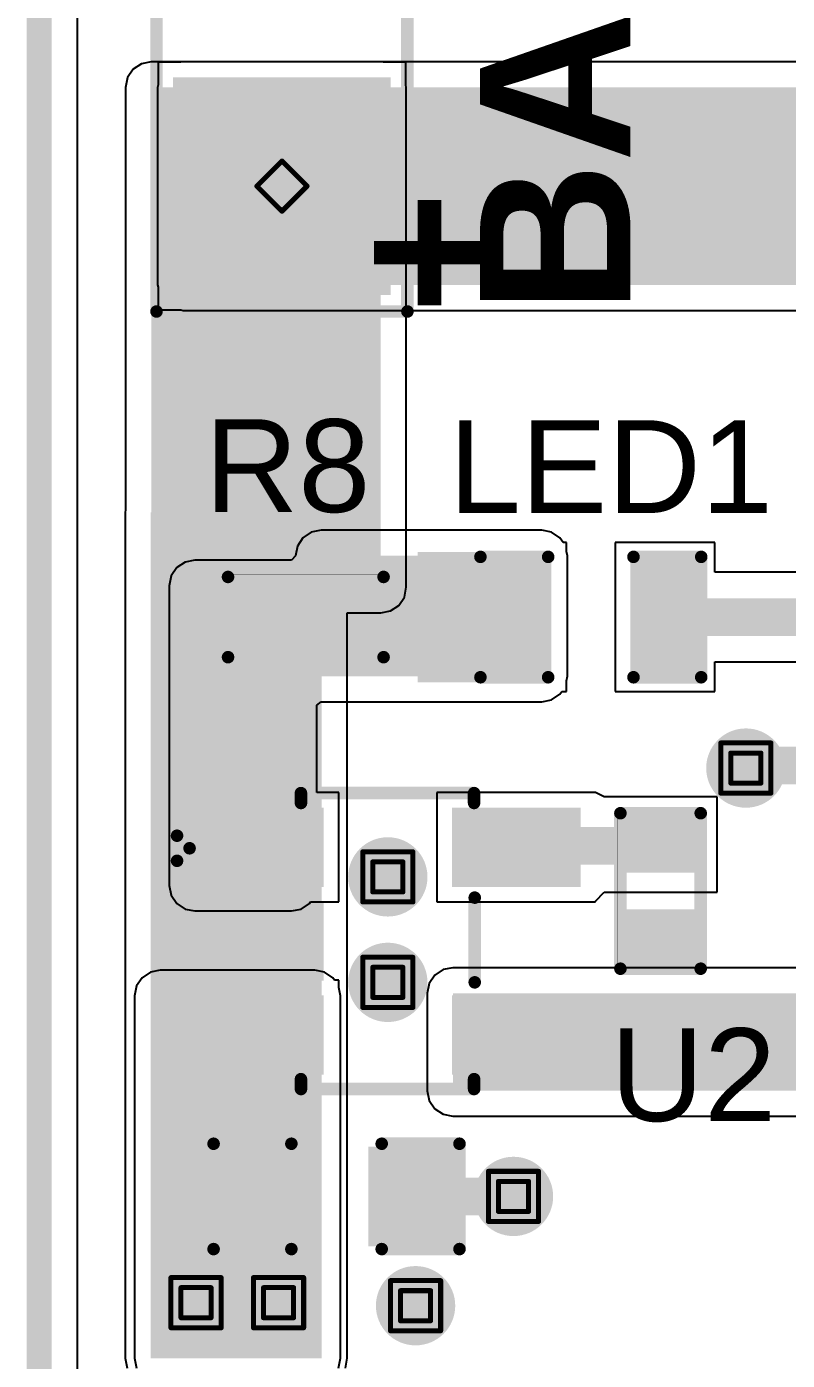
# Model space of a CAD drawing. Header units: inches. Extents: x -0.2 to 18.2, y -0.3 to 3.9.
# Drawn here: x -0.153 to 0.151, y 0.345 to 0.876 of the extents above; entities that cross this region are included whole.
import ezdxf

# ---------------------------------------------------------------- set-up
doc = ezdxf.new("R2010")
doc.units = ezdxf.units.IN
doc.header["$MEASUREMENT"] = 0
for name, color, linetype in [('Board Outline', 216, 'Continuous'), ('Bottom Layer', 5, 'Continuous'), ('Bottom Solder', 6, 'Continuous'), ('Drill Drawing', 1, 'Continuous'), ('Multi-Layer', 9, 'Continuous'), ('Pad Holes', 156, 'Continuous'), ('Top Layer', 1, 'Continuous'), ('Top Overlay', 2, 'Continuous'), ('Top Paste', 8, 'Continuous'), ('Top Solder', 216, 'Continuous'), ('Via Holes', 16, 'Continuous')]:
    doc.layers.add(name, color=color, linetype=linetype)
doc.styles.add('Arial', font='', dxfattribs={"height": 0.2})
doc.styles.add('Arial_Bold', font='', dxfattribs={"height": 0.2})
doc.styles.get('Arial').set_extended_font_data('Arial')
doc.styles.get('Arial_Bold').set_extended_font_data('Arial', bold=True)

# ---------------------------------------------------------------- blocks, each defined once
blk = doc.blocks.new('B_______P____31')
at = {"layer": 'Bottom Layer'}
blk.add_hatch(color=5, dxfattribs=at).paths.add_polyline_path([(-0.09843, 0.03937), (-0.01969, 0.03937), (-0.01969, -0.03937), (-0.09843, -0.03937)])
h = blk.add_hatch(color=5, dxfattribs=at)
edge = h.paths.add_edge_path()
edge.add_arc((0.05906, 0), 0.03937, 0, 360)
at = {"layer": 'Bottom Solder'}
blk.add_hatch(color=6, dxfattribs=at).paths.add_polyline_path([(-0.10243, 0.04337), (-0.01569, 0.04337), (-0.01569, -0.04337), (-0.10243, -0.04337)])
h = blk.add_hatch(color=6, dxfattribs=at)
edge = h.paths.add_edge_path()
edge.add_arc((0.05906, 0), 0.04337, 0, 360)
at = {"layer": 'Multi-Layer'}
blk.add_hatch(color=9, dxfattribs=at).paths.add_polyline_path([(-0.09843, 0.03937), (-0.01969, 0.03937), (-0.01969, -0.03937), (-0.09843, -0.03937)])
h = blk.add_hatch(color=9, dxfattribs=at)
edge = h.paths.add_edge_path()
edge.add_arc((0.05906, 0), 0.03937, 0, 360)
at = {"layer": 'Pad Holes'}
h = blk.add_hatch(color=7, dxfattribs=at)
edge = h.paths.add_edge_path()
edge.add_arc((-0.05906, 0), 0.02362, 0, 360)
h = blk.add_hatch(color=7, dxfattribs=at)
edge = h.paths.add_edge_path()
edge.add_arc((0.05906, 0), 0.02362, 0, 360)
at = {"layer": 'Top Layer'}
blk.add_hatch(color=1, dxfattribs=at).paths.add_polyline_path([(-0.09843, 0.03937), (-0.01969, 0.03937), (-0.01969, -0.03937), (-0.09843, -0.03937)])
h = blk.add_hatch(color=1, dxfattribs=at)
edge = h.paths.add_edge_path()
edge.add_arc((0.05906, 0), 0.03937, 0, 360)
at = {"layer": 'Top Solder'}
blk.add_hatch(color=216, dxfattribs=at).paths.add_polyline_path([(-0.10243, 0.04337), (-0.01569, 0.04337), (-0.01569, -0.04337), (-0.10243, -0.04337)])
h = blk.add_hatch(color=216, dxfattribs=at)
edge = h.paths.add_edge_path()
edge.add_arc((0.05906, 0), 0.04337, 0, 360)
at = {"layer": 'Top Overlay', "const_width": 0.005}
for points in [[(-0.10906, 0.05), (-0.10906, -0.05)], [(-0.10906, 0.05), (0.10894, 0.05)], [(0.10894, 0.05), (0.10894, -0.05)], [(-0.10906, -0.05), (0.10894, -0.05)]]:
    blk.add_lwpolyline(points, dxfattribs=at)
at = {"layer": 'Top Overlay', "const_width": 0.0025}
for points in [[(-0.11031, 0.05, 1), (-0.10781, 0.05, 1)], [(-0.11031, 0.05, 1), (-0.10781, 0.05, 1)], [(0.10769, 0.05, 1), (0.11019, 0.05, 1)], [(0.10769, 0.05, 1), (0.11019, 0.05, 1)], [(-0.11031, -0.05, 1), (-0.10781, -0.05, 1)], [(-0.11031, -0.05, 1), (-0.10781, -0.05, 1)], [(0.10769, -0.05, 1), (0.11019, -0.05, 1)], [(0.10769, -0.05, 1), (0.11019, -0.05, 1)]]:
    blk.add_lwpolyline(points, format="xyb", close=True, dxfattribs=at)
blk = doc.blocks.new('SOT_23_5_33')
at = {"layer": 'Top Layer'}
for points in [[(-0.07283, 0.04921), (-0.02953, 0.04921), (-0.02953, 0.02559), (-0.07283, 0.02559)], [(0.02953, 0.04921), (0.07283, 0.04921), (0.07283, 0.02559), (0.02953, 0.02559)], [(-0.07283, 0.01181), (-0.02953, 0.01181), (-0.02953, -0.01181), (-0.07283, -0.01181)], [(-0.07283, -0.02559), (-0.02953, -0.02559), (-0.02953, -0.04921), (-0.07283, -0.04921)], [(0.02953, -0.02559), (0.07283, -0.02559), (0.07283, -0.04921), (0.02953, -0.04921)]]:
    blk.add_hatch(color=1, dxfattribs=at).paths.add_polyline_path(points)
at = {"layer": 'Top Paste'}
for points in [[(-0.07283, 0.04921), (-0.02953, 0.04921), (-0.02953, 0.02559), (-0.07283, 0.02559)], [(0.02953, 0.04921), (0.07283, 0.04921), (0.07283, 0.02559), (0.02953, 0.02559)], [(-0.07283, 0.01181), (-0.02953, 0.01181), (-0.02953, -0.01181), (-0.07283, -0.01181)], [(-0.07283, -0.02559), (-0.02953, -0.02559), (-0.02953, -0.04921), (-0.07283, -0.04921)], [(0.02953, -0.02559), (0.07283, -0.02559), (0.07283, -0.04921), (0.02953, -0.04921)]]:
    blk.add_hatch(color=8, dxfattribs=at).paths.add_polyline_path(points)
at = {"layer": 'Top Solder'}
for points in [[(-0.07683, 0.05321), (-0.02553, 0.05321), (-0.02553, 0.02159), (-0.07683, 0.02159)], [(0.02553, 0.05321), (0.07683, 0.05321), (0.07683, 0.02159), (0.02553, 0.02159)], [(-0.07683, 0.01581), (-0.02553, 0.01581), (-0.02553, -0.01581), (-0.07683, -0.01581)], [(-0.07683, -0.02159), (-0.02553, -0.02159), (-0.02553, -0.05321), (-0.07683, -0.05321)], [(0.02553, -0.02159), (0.07683, -0.02159), (0.07683, -0.05321), (0.02553, -0.05321)]]:
    blk.add_hatch(color=216, dxfattribs=at).paths.add_polyline_path(points)
at = {"layer": 'Top Overlay', "const_width": 0.005}
for points in [[(-0.03461, 0.059), (0.03439, 0.059)], [(-0.03461, 0.05506), (-0.03461, 0.059)], [(0.03439, 0.05506), (0.03439, 0.059)], [(-0.084, 0.042), (-0.079, 0.037)], [(-0.084, 0.032), (-0.084, 0.042)], [(-0.084, 0.032), (-0.079, 0.037)], [(0.03465, -0.01646), (0.03465, 0.01732)], [(-0.03461, -0.059), (-0.03461, -0.05506)], [(0.03439, -0.059), (0.03439, -0.05506)], [(-0.03461, -0.059), (0.03439, -0.059)]]:
    blk.add_lwpolyline(points, dxfattribs=at)
at = {"layer": 'Top Overlay', "const_width": 0.0025}
for points in [[(-0.03586, 0.059, 1), (-0.03336, 0.059, 1)], [(-0.03586, 0.059, 1), (-0.03336, 0.059, 1)], [(0.03314, 0.059, 1), (0.03564, 0.059, 1)], [(0.03314, 0.059, 1), (0.03564, 0.059, 1)], [(-0.03586, 0.05506, 1), (-0.03336, 0.05506, 1)], [(0.03314, 0.05506, 1), (0.03564, 0.05506, 1)], [(-0.08525, 0.042, 1), (-0.08275, 0.042, 1)], [(-0.08525, 0.042, 1), (-0.08275, 0.042, 1)], [(-0.08025, 0.037, 1), (-0.07775, 0.037, 1)], [(-0.08025, 0.037, 1), (-0.07775, 0.037, 1)], [(-0.08525, 0.032, 1), (-0.08275, 0.032, 1)], [(-0.08525, 0.032, 1), (-0.08275, 0.032, 1)], [(0.0334, 0.01732, 1), (0.0359, 0.01732, 1)], [(0.0334, -0.01646, 1), (0.0359, -0.01646, 1)], [(-0.03586, -0.05506, 1), (-0.03336, -0.05506, 1)], [(0.03314, -0.05506, 1), (0.03564, -0.05506, 1)], [(-0.03586, -0.059, 1), (-0.03336, -0.059, 1)], [(-0.03586, -0.059, 1), (-0.03336, -0.059, 1)], [(0.03314, -0.059, 1), (0.03564, -0.059, 1)], [(0.03314, -0.059, 1), (0.03564, -0.059, 1)]]:
    blk.add_lwpolyline(points, format="xyb", close=True, dxfattribs=at)
blk = doc.blocks.new('R___0402_37')
at = {"layer": 'Top Layer'}
for points in [[(-0.0275, -0.0125), (-0.0275, 0.0125), (-0.0095, 0.0125), (-0.0095, -0.0125)], [(0.0095, -0.0125), (0.0095, 0.0125), (0.0275, 0.0125), (0.0275, -0.0125)]]:
    blk.add_hatch(color=1, dxfattribs=at).paths.add_polyline_path(points)
at = {"layer": 'Top Paste'}
for points in [[(-0.0275, -0.0125), (-0.0275, 0.0125), (-0.0095, 0.0125), (-0.0095, -0.0125)], [(0.0095, -0.0125), (0.0095, 0.0125), (0.0275, 0.0125), (0.0275, -0.0125)]]:
    blk.add_hatch(color=8, dxfattribs=at).paths.add_polyline_path(points)
at = {"layer": 'Top Solder'}
for points in [[(-0.02967, -0.01467), (-0.02967, 0.01467), (-0.00733, 0.01467), (-0.00733, -0.01467)], [(0.00733, -0.01467), (0.00733, 0.01467), (0.02967, 0.01467), (0.02967, -0.01467)]]:
    blk.add_hatch(color=216, dxfattribs=at).paths.add_polyline_path(points)
at = {"layer": 'Top Overlay'}
for points, const_width in [([(0.031, 0.016), (-0.031, 0.016)], 0.005), ([(-0.031, 0.016), (-0.031, -0.016)], 0.005), ([(0.031, 0.016), (0.031, -0.016)], 0.005), ([(0.031, -0.016), (-0.031, -0.016)], 0.005), ([(0.032, -0.017), (-0.032, -0.017)], 0.000127)]:
    blk.add_lwpolyline(points, dxfattribs=dict(at, const_width=const_width))
for points, const_width in [([(-0.03225, 0.016, 1), (-0.02975, 0.016, 1)], 0.0025), ([(-0.03225, 0.016, 1), (-0.02975, 0.016, 1)], 0.0025), ([(0.02975, 0.016, 1), (0.03225, 0.016, 1)], 0.0025), ([(0.02975, 0.016, 1), (0.03225, 0.016, 1)], 0.0025), ([(-0.03225, -0.016, 1), (-0.02975, -0.016, 1)], 0.0025), ([(-0.03225, -0.016, 1), (-0.02975, -0.016, 1)], 0.0025), ([(0.02975, -0.016, 1), (0.03225, -0.016, 1)], 0.0025), ([(0.02975, -0.016, 1), (0.03225, -0.016, 1)], 0.0025), ([(-0.03203, -0.017, 1), (-0.03197, -0.017, 1)], 0.0000635), ([(0.03197, -0.017, 1), (0.03203, -0.017, 1)], 0.0000635)]:
    blk.add_lwpolyline(points, format="xyb", close=True, dxfattribs=dict(at, const_width=const_width))
blk = doc.blocks.new('R___0402_38')
at = {"layer": 'Top Layer'}
for points in [[(-0.0275, -0.0125), (-0.0275, 0.0125), (-0.0095, 0.0125), (-0.0095, -0.0125)], [(0.0095, -0.0125), (0.0095, 0.0125), (0.0275, 0.0125), (0.0275, -0.0125)]]:
    blk.add_hatch(color=1, dxfattribs=at).paths.add_polyline_path(points)
at = {"layer": 'Top Paste'}
for points in [[(-0.0275, -0.0125), (-0.0275, 0.0125), (-0.0095, 0.0125), (-0.0095, -0.0125)], [(0.0095, -0.0125), (0.0095, 0.0125), (0.0275, 0.0125), (0.0275, -0.0125)]]:
    blk.add_hatch(color=8, dxfattribs=at).paths.add_polyline_path(points)
at = {"layer": 'Top Solder'}
for points in [[(-0.02967, -0.01467), (-0.02967, 0.01467), (-0.00733, 0.01467), (-0.00733, -0.01467)], [(0.00733, -0.01467), (0.00733, 0.01467), (0.02967, 0.01467), (0.02967, -0.01467)]]:
    blk.add_hatch(color=216, dxfattribs=at).paths.add_polyline_path(points)
at = {"layer": 'Top Overlay'}
for points, const_width in [([(0.031, 0.016), (-0.031, 0.016)], 0.005), ([(-0.031, -0.016), (-0.031, 0.016)], 0.005), ([(0.031, -0.016), (0.031, 0.016)], 0.005), ([(0.031, -0.016), (-0.031, -0.016)], 0.005), ([(0.032, -0.017), (-0.032, -0.017)], 0.000127)]:
    blk.add_lwpolyline(points, dxfattribs=dict(at, const_width=const_width))
for points, const_width in [([(-0.03225, 0.016, 1), (-0.02975, 0.016, 1)], 0.0025), ([(-0.03225, 0.016, 1), (-0.02975, 0.016, 1)], 0.0025), ([(0.02975, 0.016, 1), (0.03225, 0.016, 1)], 0.0025), ([(0.02975, 0.016, 1), (0.03225, 0.016, 1)], 0.0025), ([(-0.03225, -0.016, 1), (-0.02975, -0.016, 1)], 0.0025), ([(-0.03225, -0.016, 1), (-0.02975, -0.016, 1)], 0.0025), ([(0.02975, -0.016, 1), (0.03225, -0.016, 1)], 0.0025), ([(0.02975, -0.016, 1), (0.03225, -0.016, 1)], 0.0025), ([(-0.03203, -0.017, 1), (-0.03197, -0.017, 1)], 0.0000635), ([(0.03197, -0.017, 1), (0.03203, -0.017, 1)], 0.0000635)]:
    blk.add_lwpolyline(points, format="xyb", close=True, dxfattribs=dict(at, const_width=const_width))
blk = doc.blocks.new('LED_0603_47')
at = {"layer": 'Top Layer'}
for points in [[(-0.03937, 0.01969), (-0.01969, 0.01969), (-0.01969, -0.01969), (-0.03937, -0.01969)], [(0.01969, 0.01969), (0.03937, 0.01969), (0.03937, -0.01969), (0.01969, -0.01969)]]:
    blk.add_hatch(color=1, dxfattribs=at).paths.add_polyline_path(points)
at = {"layer": 'Top Overlay'}
blk.add_hatch(color=2, dxfattribs=at).paths.add_polyline_path([(0.044, -0.026), (0.069, -0.026), (0.069, 0.026), (0.044, 0.026)])
at = {"layer": 'Top Paste'}
for points in [[(-0.03937, 0.01969), (-0.01969, 0.01969), (-0.01969, -0.01969), (-0.03937, -0.01969)], [(0.01969, 0.01969), (0.03937, 0.01969), (0.03937, -0.01969), (0.01969, -0.01969)]]:
    blk.add_hatch(color=8, dxfattribs=at).paths.add_polyline_path(points)
at = {"layer": 'Top Solder'}
for points in [[(-0.04337, 0.02369), (-0.01569, 0.02369), (-0.01569, -0.02369), (-0.04337, -0.02369)], [(0.01569, 0.02369), (0.04337, 0.02369), (0.04337, -0.02369), (0.01569, -0.02369)]]:
    blk.add_hatch(color=216, dxfattribs=at).paths.add_polyline_path(points)
at = {"layer": 'Top Overlay', "const_width": 0.005}
for points in [[(-0.044, 0.024), (-0.044, -0.024)], [(-0.017, 0.024), (-0.044, 0.024)], [(0.044, 0.024), (0.017, 0.024)], [(0.044, 0.024), (0.044, -0.024)], [(-0.017, -0.024), (-0.044, -0.024)], [(0.044, -0.024), (0.017, -0.024)]]:
    blk.add_lwpolyline(points, dxfattribs=at)
at = {"layer": 'Top Overlay', "const_width": 0.0025}
for points in [[(-0.04525, 0.024, 1), (-0.04275, 0.024, 1)], [(-0.04525, 0.024, 1), (-0.04275, 0.024, 1)], [(-0.01825, 0.024, 1), (-0.01575, 0.024, 1)], [(0.01575, 0.024, 1), (0.01825, 0.024, 1)], [(0.04275, 0.024, 1), (0.04525, 0.024, 1)], [(0.04275, 0.024, 1), (0.04525, 0.024, 1)], [(-0.04525, -0.024, 1), (-0.04275, -0.024, 1)], [(-0.04525, -0.024, 1), (-0.04275, -0.024, 1)], [(-0.01825, -0.024, 1), (-0.01575, -0.024, 1)], [(0.01575, -0.024, 1), (0.01825, -0.024, 1)], [(0.04275, -0.024, 1), (0.04525, -0.024, 1)], [(0.04275, -0.024, 1), (0.04525, -0.024, 1)]]:
    blk.add_lwpolyline(points, format="xyb", close=True, dxfattribs=at)
blk = doc.blocks.new('C___0603_56')
at = {"layer": 'Top Layer'}
for points in [[(-0.015, 0.0175), (-0.015, -0.0175), (-0.045, -0.0175), (-0.045, 0.0175)], [(0.045, 0.0175), (0.045, -0.0175), (0.015, -0.0175), (0.015, 0.0175)]]:
    blk.add_hatch(color=1, dxfattribs=at).paths.add_polyline_path(points)
at = {"layer": 'Top Paste'}
for points in [[(-0.015, 0.0175), (-0.015, -0.0175), (-0.045, -0.0175), (-0.045, 0.0175)], [(0.045, 0.0175), (0.045, -0.0175), (0.015, -0.0175), (0.015, 0.0175)]]:
    blk.add_hatch(color=8, dxfattribs=at).paths.add_polyline_path(points)
at = {"layer": 'Top Solder'}
for points in [[(-0.01264, 0.01986), (-0.01264, -0.01986), (-0.04736, -0.01986), (-0.04736, 0.01986)], [(0.04736, 0.01986), (0.04736, -0.01986), (0.01264, -0.01986), (0.01264, 0.01986)]]:
    blk.add_hatch(color=216, dxfattribs=at).paths.add_polyline_path(points)
at = {"layer": 'Top Overlay', "const_width": 0.005}
for points in [[(-0.018, 0.021), (-0.049, 0.021)], [(-0.049, 0.021), (-0.049, -0.021)], [(0.049, 0.021), (0.018, 0.021)], [(0.049, 0.021), (0.049, -0.021)], [(-0.018, -0.021), (-0.049, -0.021)], [(0.049, -0.021), (0.018, -0.021)]]:
    blk.add_lwpolyline(points, dxfattribs=at)
at = {"layer": 'Top Overlay', "const_width": 0.0025}
for points in [[(-0.05025, 0.021, 1), (-0.04775, 0.021, 1)], [(-0.05025, 0.021, 1), (-0.04775, 0.021, 1)], [(-0.01925, 0.021, 1), (-0.01675, 0.021, 1)], [(0.01675, 0.021, 1), (0.01925, 0.021, 1)], [(0.04775, 0.021, 1), (0.05025, 0.021, 1)], [(0.04775, 0.021, 1), (0.05025, 0.021, 1)], [(-0.05025, -0.021, 1), (-0.04775, -0.021, 1)], [(-0.05025, -0.021, 1), (-0.04775, -0.021, 1)], [(-0.01925, -0.021, 1), (-0.01675, -0.021, 1)], [(0.01675, -0.021, 1), (0.01925, -0.021, 1)], [(0.04775, -0.021, 1), (0.05025, -0.021, 1)], [(0.04775, -0.021, 1), (0.05025, -0.021, 1)]]:
    blk.add_lwpolyline(points, format="xyb", close=True, dxfattribs=at)

msp = doc.modelspace()

# ---------------------------------------------------------------- hatches: boundary and pattern name
at = {"layer": 'Bottom Layer'}
for points in [[(-0.103, 0.65296), (-0.01152, 0.65296), (-0.01152, 0.85229), (-0.103, 0.85229)], [(-0.10316, 0.34553), (-0.03504, 0.34553), (-0.03504, 0.68288), (-0.10316, 0.68288)]]:
    msp.add_hatch(color=5, dxfattribs=at).paths.add_polyline_path(points)
h = msp.add_hatch(color=5, dxfattribs=at)
edge = h.paths.add_edge_path()
edge.add_arc((0.134, 0.58088), 0.01181, 0, 360)
h = msp.add_hatch(color=5, dxfattribs=at)
edge = h.paths.add_edge_path()
edge.add_arc((-0.0087, 0.53749), 0.01181, 0, 360)
h = msp.add_hatch(color=5, dxfattribs=at)
edge = h.paths.add_edge_path()
edge.add_arc((-0.0087, 0.49544), 0.01181, 0, 360)
h = msp.add_hatch(color=5, dxfattribs=at)
edge = h.paths.add_edge_path()
edge.add_arc((0.04139, 0.41009), 0.01181, 0, 360)
h = msp.add_hatch(color=5, dxfattribs=at)
edge = h.paths.add_edge_path()
edge.add_arc((-0.08514, 0.36771), 0.01181, 0, 360)
h = msp.add_hatch(color=5, dxfattribs=at)
edge = h.paths.add_edge_path()
edge.add_arc((-0.05224, 0.36771), 0.01181, 0, 360)
h = msp.add_hatch(color=5, dxfattribs=at)
edge = h.paths.add_edge_path()
edge.add_arc((0.00236, 0.36651), 0.01181, 0, 360)
at = {"layer": 'Bottom Solder'}
h = msp.add_hatch(color=6, dxfattribs=at)
edge = h.paths.add_edge_path()
edge.add_arc((0.134, 0.58088), 0.01581, 0, 360)
h = msp.add_hatch(color=6, dxfattribs=at)
edge = h.paths.add_edge_path()
edge.add_arc((-0.0087, 0.53749), 0.01581, 0, 360)
h = msp.add_hatch(color=6, dxfattribs=at)
edge = h.paths.add_edge_path()
edge.add_arc((-0.0087, 0.49544), 0.01581, 0, 360)
h = msp.add_hatch(color=6, dxfattribs=at)
edge = h.paths.add_edge_path()
edge.add_arc((0.04139, 0.41009), 0.01581, 0, 360)
h = msp.add_hatch(color=6, dxfattribs=at)
edge = h.paths.add_edge_path()
edge.add_arc((-0.08514, 0.36771), 0.01581, 0, 360)
h = msp.add_hatch(color=6, dxfattribs=at)
edge = h.paths.add_edge_path()
edge.add_arc((-0.05224, 0.36771), 0.01581, 0, 360)
h = msp.add_hatch(color=6, dxfattribs=at)
edge = h.paths.add_edge_path()
edge.add_arc((0.00236, 0.36651), 0.01581, 0, 360)
at = {"layer": 'Top Layer'}
for points in [[(-0.09026, 0.77355), (0.33582, 0.77355), (0.33582, 0.85229), (-0.09026, 0.85229)], [(-0.03531, 0.61751), (0.05269, 0.61751), (0.05269, 0.66551), (-0.03531, 0.66551)], [(-0.08561, 0.53409), (-0.04714, 0.53409), (-0.04714, 0.65359), (-0.08561, 0.65359)], [(-0.09943, 0.34553), (-0.03779, 0.34553), (-0.03779, 0.49009), (-0.09943, 0.49009)], [(0.01721, 0.45224), (0.30668, 0.45224), (0.30668, 0.49109), (0.01721, 0.49109)]]:
    msp.add_hatch(color=1, dxfattribs=at).paths.add_polyline_path(points)
h = msp.add_hatch(color=1, dxfattribs=at)
edge = h.paths.add_edge_path()
edge.add_arc((0.134, 0.58088), 0.01181, 0, 360)
h = msp.add_hatch(color=1, dxfattribs=at)
edge = h.paths.add_edge_path()
edge.add_arc((-0.0087, 0.53749), 0.01181, 0, 360)
h = msp.add_hatch(color=1, dxfattribs=at)
edge = h.paths.add_edge_path()
edge.add_arc((-0.0087, 0.49544), 0.01181, 0, 360)
h = msp.add_hatch(color=1, dxfattribs=at)
edge = h.paths.add_edge_path()
edge.add_arc((0.04139, 0.41009), 0.01181, 0, 360)
h = msp.add_hatch(color=1, dxfattribs=at)
edge = h.paths.add_edge_path()
edge.add_arc((-0.08514, 0.36771), 0.01181, 0, 360)
h = msp.add_hatch(color=1, dxfattribs=at)
edge = h.paths.add_edge_path()
edge.add_arc((-0.05224, 0.36771), 0.01181, 0, 360)
h = msp.add_hatch(color=1, dxfattribs=at)
edge = h.paths.add_edge_path()
edge.add_arc((0.00236, 0.36651), 0.01181, 0, 360)
at = {"layer": 'Top Solder'}
h = msp.add_hatch(color=216, dxfattribs=at)
edge = h.paths.add_edge_path()
edge.add_arc((0.134, 0.58088), 0.01581, 0, 360)
h = msp.add_hatch(color=216, dxfattribs=at)
edge = h.paths.add_edge_path()
edge.add_arc((-0.0087, 0.53749), 0.01581, 0, 360)
h = msp.add_hatch(color=216, dxfattribs=at)
edge = h.paths.add_edge_path()
edge.add_arc((-0.0087, 0.49544), 0.01581, 0, 360)
h = msp.add_hatch(color=216, dxfattribs=at)
edge = h.paths.add_edge_path()
edge.add_arc((0.04139, 0.41009), 0.01581, 0, 360)
h = msp.add_hatch(color=216, dxfattribs=at)
edge = h.paths.add_edge_path()
edge.add_arc((-0.08514, 0.36771), 0.01581, 0, 360)
h = msp.add_hatch(color=216, dxfattribs=at)
edge = h.paths.add_edge_path()
edge.add_arc((-0.05224, 0.36771), 0.01581, 0, 360)
h = msp.add_hatch(color=216, dxfattribs=at)
edge = h.paths.add_edge_path()
edge.add_arc((0.00236, 0.36651), 0.01581, 0, 360)
at = {"layer": 'Via Holes'}
h = msp.add_hatch(color=7, dxfattribs=at)
edge = h.paths.add_edge_path()
edge.add_arc((0.134, 0.58088), 0.00591, 0, 360)
h = msp.add_hatch(color=7, dxfattribs=at)
edge = h.paths.add_edge_path()
edge.add_arc((-0.0087, 0.53749), 0.00591, 0, 360)
h = msp.add_hatch(color=7, dxfattribs=at)
edge = h.paths.add_edge_path()
edge.add_arc((-0.0087, 0.49544), 0.00591, 0, 360)
h = msp.add_hatch(color=7, dxfattribs=at)
edge = h.paths.add_edge_path()
edge.add_arc((0.04139, 0.41009), 0.00591, 0, 360)
h = msp.add_hatch(color=7, dxfattribs=at)
edge = h.paths.add_edge_path()
edge.add_arc((-0.08514, 0.36771), 0.00591, 0, 360)
h = msp.add_hatch(color=7, dxfattribs=at)
edge = h.paths.add_edge_path()
edge.add_arc((-0.05224, 0.36771), 0.00591, 0, 360)
h = msp.add_hatch(color=7, dxfattribs=at)
edge = h.paths.add_edge_path()
edge.add_arc((0.00236, 0.36651), 0.00591, 0, 360)

# ---------------------------------------------------------------- linework, layer by layer
at = {"layer": 'Board Outline', "const_width": 0.01}
msp.add_lwpolyline([(-0.14764, -0.06306), (-0.14764, 1.8269)], dxfattribs=at)
at = {"layer": 'Bottom Layer'}
for p, q in [((-0.13234, -0.06306), (-0.13234, 1.8269)), ((-0.1069, 0.86171), (-0.11021, 0.8595)), ((-0.103, 0.86249), (-0.1069, 0.86171)), ((-0.01152, 0.86249), (-0.103, 0.86249)), ((-0.01054, 0.86229), (-0.01152, 0.86249)), ((-0.00152, 0.86229), (-0.01054, 0.86229)), ((-0.00152, 0.85328), (-0.00152, 0.86229)), ((-0.11242, 0.85619), (-0.1132, 0.85229)), ((-0.11021, 0.8595), (-0.11242, 0.85619)), ((-0.1132, 0.85229), (-0.1132, 0.68367)), ((-0.00133, 0.85229), (-0.00152, 0.85328)), ((-0.00133, 0.65296), (-0.00133, 0.85229)), ((-0.1132, 0.68367), (-0.11335, 0.68288)), ((-0.11335, 0.68288), (-0.11335, 0.34553)), ((-0.00431, 0.64575), (-0.0021, 0.64906)), ((-0.0021, 0.64906), (-0.00133, 0.65296)), ((-0.01152, 0.64276), (-0.00762, 0.64354)), ((-0.00762, 0.64354), (-0.00431, 0.64575)), ((-0.02484, 0.34553), (-0.02484, 0.64276)), ((-0.02484, 0.64276), (-0.01152, 0.64276)), ((-0.11335, 0.34553), (-0.11258, 0.34163)), ((-0.02562, 0.34163), (-0.02484, 0.34553))]:
    msp.add_line(p, q, dxfattribs=at)
at = {"layer": 'Drill Drawing', "const_width": 0.002}
for points in [[(-0.06089, 0.81292), (-0.05089, 0.82292)], [(-0.05089, 0.82292), (-0.04089, 0.81292)], [(-0.06089, 0.81292), (-0.05089, 0.80292)], [(-0.05089, 0.80292), (-0.04089, 0.81292)], [(0.124, 0.59088), (0.144, 0.59088)], [(0.124, 0.57088), (0.124, 0.59088)], [(0.144, 0.57088), (0.144, 0.59088)], [(0.128, 0.58688), (0.14, 0.58688)], [(0.128, 0.57488), (0.128, 0.58688)], [(0.14, 0.57488), (0.14, 0.58688)], [(0.128, 0.57488), (0.14, 0.57488)], [(0.124, 0.57088), (0.144, 0.57088)], [(-0.0187, 0.54749), (0.0013, 0.54749)], [(-0.0187, 0.52749), (-0.0187, 0.54749)], [(0.0013, 0.52749), (0.0013, 0.54749)], [(-0.0147, 0.54349), (-0.0027, 0.54349)], [(-0.0147, 0.53149), (-0.0147, 0.54349)], [(-0.0027, 0.53149), (-0.0027, 0.54349)], [(-0.0147, 0.53149), (-0.0027, 0.53149)], [(-0.0187, 0.52749), (0.0013, 0.52749)], [(-0.0187, 0.50544), (0.0013, 0.50544)], [(-0.0187, 0.48544), (-0.0187, 0.50544)], [(0.0013, 0.48544), (0.0013, 0.50544)], [(-0.0147, 0.50144), (-0.0027, 0.50144)], [(-0.0147, 0.48944), (-0.0147, 0.50144)], [(-0.0027, 0.48944), (-0.0027, 0.50144)], [(-0.0147, 0.48944), (-0.0027, 0.48944)], [(-0.0187, 0.48544), (0.0013, 0.48544)], [(0.03139, 0.42009), (0.05139, 0.42009)], [(0.03139, 0.40009), (0.03139, 0.42009)], [(0.05139, 0.40009), (0.05139, 0.42009)], [(0.03539, 0.41609), (0.04739, 0.41609)], [(0.03539, 0.40409), (0.03539, 0.41609)], [(0.04739, 0.40409), (0.04739, 0.41609)], [(0.03539, 0.40409), (0.04739, 0.40409)], [(0.03139, 0.40009), (0.05139, 0.40009)], [(-0.09514, 0.37771), (-0.07514, 0.37771)], [(-0.09514, 0.35771), (-0.09514, 0.37771)], [(-0.07514, 0.35771), (-0.07514, 0.37771)], [(-0.06224, 0.37771), (-0.04224, 0.37771)], [(-0.06224, 0.35771), (-0.06224, 0.37771)], [(-0.04224, 0.35771), (-0.04224, 0.37771)], [(-0.09114, 0.37371), (-0.07914, 0.37371)], [(-0.09114, 0.36171), (-0.09114, 0.37371)], [(-0.07914, 0.36171), (-0.07914, 0.37371)], [(-0.05824, 0.37371), (-0.04624, 0.37371)], [(-0.05824, 0.36171), (-0.05824, 0.37371)], [(-0.04624, 0.36171), (-0.04624, 0.37371)], [(-0.00764, 0.37651), (0.01236, 0.37651)], [(-0.00764, 0.35651), (-0.00764, 0.37651)], [(-0.00364, 0.37251), (0.00836, 0.37251)], [(-0.00364, 0.36051), (-0.00364, 0.37251)], [(0.00836, 0.36051), (0.00836, 0.37251)], [(0.01236, 0.35651), (0.01236, 0.37651)], [(-0.09114, 0.36171), (-0.07914, 0.36171)], [(-0.05824, 0.36171), (-0.04624, 0.36171)], [(-0.09514, 0.35771), (-0.07514, 0.35771)], [(-0.06224, 0.35771), (-0.04224, 0.35771)], [(-0.00764, 0.35651), (0.01236, 0.35651)], [(-0.00364, 0.36051), (0.00836, 0.36051)]]:
    msp.add_lwpolyline(points, dxfattribs=at)
at = {"layer": 'Drill Drawing', "const_width": 0.001}
for points in [[(-0.05139, 0.82292, 1), (-0.05039, 0.82292, 1)], [(-0.05139, 0.82292, 1), (-0.05039, 0.82292, 1)], [(-0.06139, 0.81292, 1), (-0.06039, 0.81292, 1)], [(-0.06139, 0.81292, 1), (-0.06039, 0.81292, 1)], [(-0.04139, 0.81292, 1), (-0.04039, 0.81292, 1)], [(-0.04139, 0.81292, 1), (-0.04039, 0.81292, 1)], [(-0.05139, 0.80292, 1), (-0.05039, 0.80292, 1)], [(-0.05139, 0.80292, 1), (-0.05039, 0.80292, 1)], [(0.1235, 0.59088, 1), (0.1245, 0.59088, 1)], [(0.1235, 0.59088, 1), (0.1245, 0.59088, 1)], [(0.1435, 0.59088, 1), (0.1445, 0.59088, 1)], [(0.1435, 0.59088, 1), (0.1445, 0.59088, 1)], [(0.1275, 0.58688, 1), (0.1285, 0.58688, 1)], [(0.1275, 0.58688, 1), (0.1285, 0.58688, 1)], [(0.1395, 0.58688, 1), (0.1405, 0.58688, 1)], [(0.1395, 0.58688, 1), (0.1405, 0.58688, 1)], [(0.1275, 0.57488, 1), (0.1285, 0.57488, 1)], [(0.1275, 0.57488, 1), (0.1285, 0.57488, 1)], [(0.1395, 0.57488, 1), (0.1405, 0.57488, 1)], [(0.1395, 0.57488, 1), (0.1405, 0.57488, 1)], [(0.1235, 0.57088, 1), (0.1245, 0.57088, 1)], [(0.1235, 0.57088, 1), (0.1245, 0.57088, 1)], [(0.1435, 0.57088, 1), (0.1445, 0.57088, 1)], [(0.1435, 0.57088, 1), (0.1445, 0.57088, 1)], [(-0.0192, 0.54749, 1), (-0.0182, 0.54749, 1)], [(-0.0192, 0.54749, 1), (-0.0182, 0.54749, 1)], [(0.0008, 0.54749, 1), (0.0018, 0.54749, 1)], [(0.0008, 0.54749, 1), (0.0018, 0.54749, 1)], [(-0.0152, 0.54349, 1), (-0.0142, 0.54349, 1)], [(-0.0152, 0.54349, 1), (-0.0142, 0.54349, 1)], [(-0.0032, 0.54349, 1), (-0.0022, 0.54349, 1)], [(-0.0032, 0.54349, 1), (-0.0022, 0.54349, 1)], [(-0.0152, 0.53149, 1), (-0.0142, 0.53149, 1)], [(-0.0152, 0.53149, 1), (-0.0142, 0.53149, 1)], [(-0.0032, 0.53149, 1), (-0.0022, 0.53149, 1)], [(-0.0032, 0.53149, 1), (-0.0022, 0.53149, 1)], [(-0.0192, 0.52749, 1), (-0.0182, 0.52749, 1)], [(-0.0192, 0.52749, 1), (-0.0182, 0.52749, 1)], [(0.0008, 0.52749, 1), (0.0018, 0.52749, 1)], [(0.0008, 0.52749, 1), (0.0018, 0.52749, 1)], [(-0.0192, 0.50544, 1), (-0.0182, 0.50544, 1)], [(-0.0192, 0.50544, 1), (-0.0182, 0.50544, 1)], [(0.0008, 0.50544, 1), (0.0018, 0.50544, 1)], [(0.0008, 0.50544, 1), (0.0018, 0.50544, 1)], [(-0.0152, 0.50144, 1), (-0.0142, 0.50144, 1)], [(-0.0152, 0.50144, 1), (-0.0142, 0.50144, 1)], [(-0.0032, 0.50144, 1), (-0.0022, 0.50144, 1)], [(-0.0032, 0.50144, 1), (-0.0022, 0.50144, 1)], [(-0.0152, 0.48944, 1), (-0.0142, 0.48944, 1)], [(-0.0152, 0.48944, 1), (-0.0142, 0.48944, 1)], [(-0.0032, 0.48944, 1), (-0.0022, 0.48944, 1)], [(-0.0032, 0.48944, 1), (-0.0022, 0.48944, 1)], [(-0.0192, 0.48544, 1), (-0.0182, 0.48544, 1)], [(-0.0192, 0.48544, 1), (-0.0182, 0.48544, 1)], [(0.0008, 0.48544, 1), (0.0018, 0.48544, 1)], [(0.0008, 0.48544, 1), (0.0018, 0.48544, 1)], [(0.03089, 0.42009, 1), (0.03189, 0.42009, 1)], [(0.03089, 0.42009, 1), (0.03189, 0.42009, 1)], [(0.05089, 0.42009, 1), (0.05189, 0.42009, 1)], [(0.05089, 0.42009, 1), (0.05189, 0.42009, 1)], [(0.03489, 0.41609, 1), (0.03589, 0.41609, 1)], [(0.03489, 0.41609, 1), (0.03589, 0.41609, 1)], [(0.04689, 0.41609, 1), (0.04789, 0.41609, 1)], [(0.04689, 0.41609, 1), (0.04789, 0.41609, 1)], [(0.03489, 0.40409, 1), (0.03589, 0.40409, 1)], [(0.03489, 0.40409, 1), (0.03589, 0.40409, 1)], [(0.04689, 0.40409, 1), (0.04789, 0.40409, 1)], [(0.04689, 0.40409, 1), (0.04789, 0.40409, 1)], [(0.03089, 0.40009, 1), (0.03189, 0.40009, 1)], [(0.03089, 0.40009, 1), (0.03189, 0.40009, 1)], [(0.05089, 0.40009, 1), (0.05189, 0.40009, 1)], [(0.05089, 0.40009, 1), (0.05189, 0.40009, 1)], [(-0.09564, 0.37771, 1), (-0.09464, 0.37771, 1)], [(-0.09564, 0.37771, 1), (-0.09464, 0.37771, 1)], [(-0.07564, 0.37771, 1), (-0.07464, 0.37771, 1)], [(-0.07564, 0.37771, 1), (-0.07464, 0.37771, 1)], [(-0.06274, 0.37771, 1), (-0.06174, 0.37771, 1)], [(-0.06274, 0.37771, 1), (-0.06174, 0.37771, 1)], [(-0.04274, 0.37771, 1), (-0.04174, 0.37771, 1)], [(-0.04274, 0.37771, 1), (-0.04174, 0.37771, 1)], [(-0.09164, 0.37371, 1), (-0.09064, 0.37371, 1)], [(-0.09164, 0.37371, 1), (-0.09064, 0.37371, 1)], [(-0.07964, 0.37371, 1), (-0.07864, 0.37371, 1)], [(-0.07964, 0.37371, 1), (-0.07864, 0.37371, 1)], [(-0.05874, 0.37371, 1), (-0.05774, 0.37371, 1)], [(-0.05874, 0.37371, 1), (-0.05774, 0.37371, 1)], [(-0.04674, 0.37371, 1), (-0.04574, 0.37371, 1)], [(-0.04674, 0.37371, 1), (-0.04574, 0.37371, 1)], [(-0.00814, 0.37651, 1), (-0.00714, 0.37651, 1)], [(-0.00814, 0.37651, 1), (-0.00714, 0.37651, 1)], [(-0.00414, 0.37251, 1), (-0.00314, 0.37251, 1)], [(-0.00414, 0.37251, 1), (-0.00314, 0.37251, 1)], [(0.00786, 0.37251, 1), (0.00886, 0.37251, 1)], [(0.00786, 0.37251, 1), (0.00886, 0.37251, 1)], [(0.01186, 0.37651, 1), (0.01286, 0.37651, 1)], [(0.01186, 0.37651, 1), (0.01286, 0.37651, 1)], [(-0.09164, 0.36171, 1), (-0.09064, 0.36171, 1)], [(-0.09164, 0.36171, 1), (-0.09064, 0.36171, 1)], [(-0.07964, 0.36171, 1), (-0.07864, 0.36171, 1)], [(-0.07964, 0.36171, 1), (-0.07864, 0.36171, 1)], [(-0.05874, 0.36171, 1), (-0.05774, 0.36171, 1)], [(-0.05874, 0.36171, 1), (-0.05774, 0.36171, 1)], [(-0.04674, 0.36171, 1), (-0.04574, 0.36171, 1)], [(-0.04674, 0.36171, 1), (-0.04574, 0.36171, 1)], [(-0.09564, 0.35771, 1), (-0.09464, 0.35771, 1)], [(-0.09564, 0.35771, 1), (-0.09464, 0.35771, 1)], [(-0.07564, 0.35771, 1), (-0.07464, 0.35771, 1)], [(-0.07564, 0.35771, 1), (-0.07464, 0.35771, 1)], [(-0.06274, 0.35771, 1), (-0.06174, 0.35771, 1)], [(-0.06274, 0.35771, 1), (-0.06174, 0.35771, 1)], [(-0.04274, 0.35771, 1), (-0.04174, 0.35771, 1)], [(-0.04274, 0.35771, 1), (-0.04174, 0.35771, 1)], [(-0.00814, 0.35651, 1), (-0.00714, 0.35651, 1)], [(-0.00814, 0.35651, 1), (-0.00714, 0.35651, 1)], [(-0.00414, 0.36051, 1), (-0.00314, 0.36051, 1)], [(-0.00414, 0.36051, 1), (-0.00314, 0.36051, 1)], [(0.00786, 0.36051, 1), (0.00886, 0.36051, 1)], [(0.00786, 0.36051, 1), (0.00886, 0.36051, 1)], [(0.01186, 0.35651, 1), (0.01286, 0.35651, 1)], [(0.01186, 0.35651, 1), (0.01286, 0.35651, 1)]]:
    msp.add_lwpolyline(points, format="xyb", close=True, dxfattribs=at)
at = {"layer": 'Top Layer'}
for p, q in [((-0.13234, -0.06306), (-0.13234, 1.8269)), ((-0.09125, 0.86229), (-0.10026, 0.86229)), ((-0.10026, 0.86229), (-0.10026, 0.85328)), ((-0.09026, 0.86249), (-0.09125, 0.86229)), ((0.33582, 0.86249), (-0.09026, 0.86249)), ((-0.10026, 0.85328), (-0.10046, 0.85229)), ((-0.10046, 0.85229), (-0.10046, 0.77355)), ((-0.10046, 0.77355), (-0.10026, 0.77257)), ((-0.10026, 0.77257), (-0.10026, 0.76355)), ((-0.10026, 0.76355), (-0.09125, 0.76355)), ((-0.09125, 0.76355), (-0.09026, 0.76335)), ((-0.09026, 0.76335), (0.29334, 0.76335)), ((-0.03531, 0.6757), (-0.03922, 0.67493)), ((0.05269, 0.6757), (-0.03531, 0.6757)), ((0.05659, 0.67493), (0.05269, 0.6757)), ((-0.04252, 0.67271), (-0.04473, 0.66941)), ((-0.03922, 0.67493), (-0.04252, 0.67271)), ((0.0599, 0.67271), (0.05659, 0.67493)), ((0.06119, 0.67077), (0.0599, 0.67271)), ((0.06253, 0.67077), (0.06119, 0.67077)), ((0.06253, 0.66729), (0.06253, 0.67077)), ((0.12158, 0.67077), (0.0819, 0.67077)), ((0.0819, 0.67077), (0.0819, 0.6114)), ((0.12158, 0.65893), (0.12158, 0.67077)), ((-0.04551, 0.66551), (-0.04714, 0.66378)), ((-0.04473, 0.66941), (-0.04551, 0.66551)), ((0.06288, 0.66551), (0.06253, 0.66729)), ((0.06288, 0.61751), (0.06288, 0.66551)), ((-0.09282, 0.6608), (-0.09503, 0.65749)), ((-0.08951, 0.66301), (-0.09282, 0.6608)), ((-0.08561, 0.66378), (-0.08951, 0.66301)), ((-0.04714, 0.66378), (-0.08561, 0.66378)), ((-0.09503, 0.65749), (-0.09581, 0.65359)), ((0.18438, 0.65893), (0.12158, 0.65893)), ((-0.09581, 0.65359), (-0.09581, 0.53409)), ((0.12158, 0.6114), (0.12158, 0.62324)), ((0.12158, 0.62324), (0.17699, 0.62324)), ((0.06253, 0.61572), (0.06288, 0.61751)), ((0.06253, 0.6114), (0.06253, 0.61572)), ((-0.03695, 0.60597), (-0.03531, 0.60731)), ((-0.03531, 0.60731), (0.05269, 0.60731)), ((0.05269, 0.60731), (0.05659, 0.60809)), ((0.05659, 0.60809), (0.0599, 0.6103)), ((0.0599, 0.6103), (0.06063, 0.6114)), ((0.06063, 0.6114), (0.06253, 0.6114)), ((0.0819, 0.6114), (0.12158, 0.6114)), ((-0.03695, 0.57111), (-0.03695, 0.60597)), ((-0.02824, 0.57111), (-0.03695, 0.57111)), ((-0.02824, 0.52749), (-0.02824, 0.57111)), ((0.07322, 0.57111), (0.01082, 0.57111)), ((0.01082, 0.57111), (0.01082, 0.52749)), ((0.07412, 0.57111), (0.07322, 0.57111)), ((0.0775, 0.56938), (0.07412, 0.57111)), ((0.07412, 0.57111), (0.07412, 0.57111)), ((0.1225, 0.56938), (0.0775, 0.56938)), ((0.0775, 0.56938), (0.0775, 0.56938)), ((0.1225, 0.53138), (0.1225, 0.56938)), ((-0.09581, 0.53409), (-0.09503, 0.53018)), ((-0.09503, 0.53018), (-0.09282, 0.52688)), ((-0.09282, 0.52688), (-0.08951, 0.52467)), ((-0.04324, 0.52467), (-0.03993, 0.52688)), ((-0.03993, 0.52688), (-0.03952, 0.52749)), ((-0.03952, 0.52749), (-0.02824, 0.52749)), ((0.01082, 0.52749), (0.07412, 0.52749)), ((0.07412, 0.52778), (0.0775, 0.53138)), ((0.07412, 0.52749), (0.07412, 0.52778)), ((0.0775, 0.53138), (0.1225, 0.53138)), ((-0.08951, 0.52467), (-0.08561, 0.52389)), ((-0.08561, 0.52389), (-0.04714, 0.52389)), ((-0.04714, 0.52389), (-0.04324, 0.52467)), ((-0.09943, 0.50028), (-0.10333, 0.49951)), ((-0.03779, 0.50028), (-0.09943, 0.50028)), ((-0.03389, 0.49951), (-0.03779, 0.50028)), ((0.01331, 0.50051), (0.01, 0.4983)), ((0.01721, 0.50128), (0.01331, 0.50051)), ((0.18153, 0.50128), (0.01721, 0.50128)), ((-0.10663, 0.4973), (-0.10885, 0.49399)), ((-0.10333, 0.49951), (-0.10663, 0.4973)), ((-0.03058, 0.4973), (-0.03389, 0.49951)), ((-0.02992, 0.49631), (-0.03058, 0.4973)), ((-0.02824, 0.49631), (-0.02992, 0.49631)), ((-0.02824, 0.49334), (-0.02824, 0.49631)), ((0.00779, 0.49499), (0.00702, 0.49109)), ((0.01, 0.4983), (0.00779, 0.49499)), ((-0.10885, 0.49399), (-0.10962, 0.49009)), ((-0.10962, 0.49009), (-0.10962, 0.34553)), ((-0.02759, 0.49009), (-0.02824, 0.49334)), ((-0.02759, 0.34553), (-0.02759, 0.49009)), ((0.00702, 0.49109), (0.00702, 0.45224)), ((0.00702, 0.45224), (0.00779, 0.44833)), ((0.00779, 0.44833), (0.01, 0.44503)), ((0.01, 0.44503), (0.01331, 0.44282)), ((0.01331, 0.44282), (0.01721, 0.44204)), ((0.01721, 0.44204), (0.18153, 0.44204)), ((-0.10962, 0.34553), (-0.10885, 0.34163)), ((-0.02837, 0.34163), (-0.02759, 0.34553))]:
    msp.add_line(p, q, dxfattribs=at)
at = {"layer": 'Top Layer', "const_width": 0.015}
for points in [[(0.10174, 0.64109), (0.18438, 0.64109)], [(0.134, 0.58088), (0.13499, 0.58187)], [(0.13499, 0.58187), (0.16524, 0.58187)], [(0.04247, 0.5493), (0.04302, 0.54985)], [(0.04302, 0.54985), (0.10274, 0.54985)], [(-0.05989, 0.4745), (-0.05952, 0.47412)], [(-0.06179, 0.42159), (-0.05024, 0.41004)], [(-0.06217, 0.40781), (-0.05952, 0.41046)], [(-0.05952, 0.41046), (-0.05914, 0.41009)], [(-0.05024, 0.36771), (-0.05024, 0.41004)], [(0.00086, 0.41009), (0.04139, 0.41009)]]:
    msp.add_lwpolyline(points, dxfattribs=at)
at = {"layer": 'Top Layer', "const_width": 0.0075}
for points in [[(0.09799, 0.64109, 1), (0.10549, 0.64109, 1)], [(0.13025, 0.58088, 1), (0.13775, 0.58088, 1)], [(0.13124, 0.58187, 1), (0.13874, 0.58187, 1)], [(0.13124, 0.58187, 1), (0.13874, 0.58187, 1)], [(0.03872, 0.5493, 1), (0.04622, 0.5493, 1)], [(0.03927, 0.54985, 1), (0.04677, 0.54985, 1)], [(0.03927, 0.54985, 1), (0.04677, 0.54985, 1)], [(0.09899, 0.54985, 1), (0.10649, 0.54985, 1)], [(-0.06364, 0.4745, 1), (-0.05614, 0.4745, 1)], [(-0.06327, 0.47412, 1), (-0.05577, 0.47412, 1)], [(-0.06554, 0.42159, 1), (-0.05804, 0.42159, 1)], [(-0.06592, 0.40781, 1), (-0.05842, 0.40781, 1)], [(-0.06327, 0.41046, 1), (-0.05577, 0.41046, 1)], [(-0.06327, 0.41046, 1), (-0.05577, 0.41046, 1)], [(-0.06289, 0.41009, 1), (-0.05539, 0.41009, 1)], [(-0.05399, 0.41004, 1), (-0.04649, 0.41004, 1)], [(-0.05399, 0.41004, 1), (-0.04649, 0.41004, 1)], [(-0.00289, 0.41009, 1), (0.00461, 0.41009, 1)], [(0.03764, 0.41009, 1), (0.04514, 0.41009, 1)], [(-0.05399, 0.36771, 1), (-0.04649, 0.36771, 1)]]:
    msp.add_lwpolyline(points, format="xyb", close=True, dxfattribs=at)

# ---------------------------------------------------------------- block references
for name, p, rotation in [('B_______P____31', (-0.05089, 0.87198), 90), ('LED_0603_47', (0.07221, 0.64109), 180), ('R___0402_37', (-0.04139, 0.64109), 180), ('R___0402_38', (0.1, 0.53188), 270), ('C___0603_56', (-0.02914, 0.41009), 180)]:
    msp.add_blockref(name, p, dxfattribs=dict(rotation=rotation))
msp.add_blockref('SOT_23_5_33', (-0.00871, 0.5119))

# ---------------------------------------------------------------- texts
at = {"layer": 'Top Overlay', "style": 'Arial_Bold'}
for s, p in [('BATT', (0.088, 0.76188)), ('+     --', (0.03691, 0.76188))]:
    msp.add_text(s, height=0.06, rotation=90, dxfattribs=at).set_placement(p)
at = {"layer": 'Top Overlay', "style": 'Arial'}
for s, p in [('R8', (-0.08171, 0.68296)), ('LED1', (0.01557, 0.68259)), ('U2', (0.08001, 0.44013))]:
    msp.add_text(s, height=0.037, dxfattribs=at).set_placement(p)

doc.saveas('drawing.dxf')
